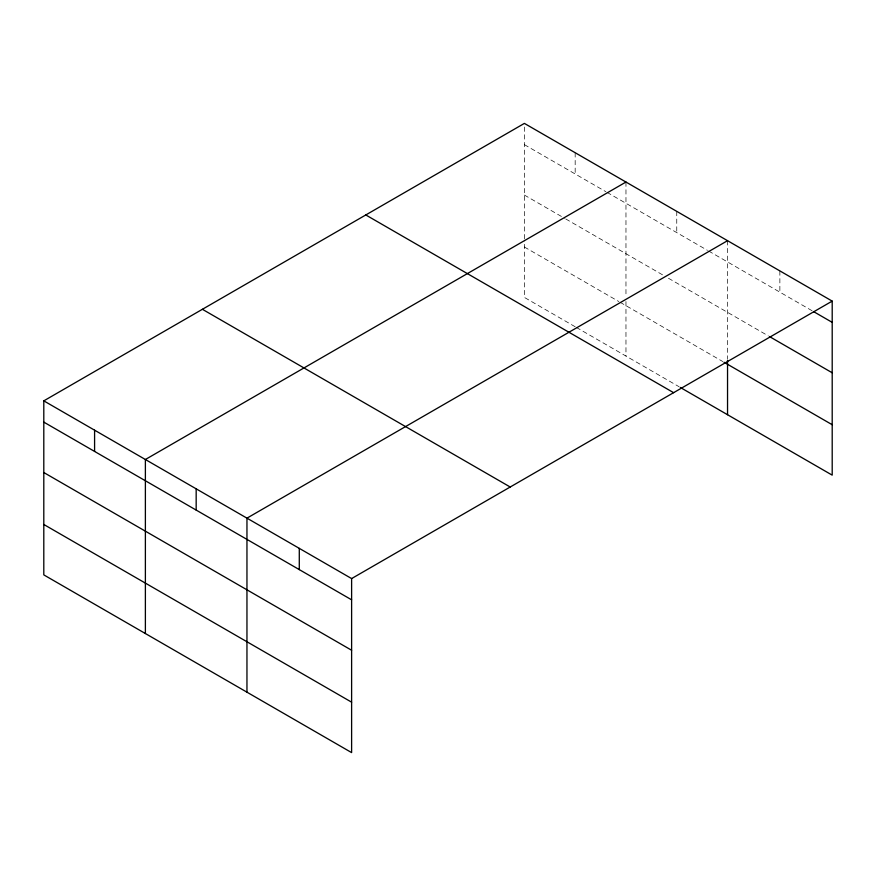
<?xml version="1.0" encoding="UTF-8"?>
<svg xmlns="http://www.w3.org/2000/svg" width="876" height="876" viewBox="0 0 876 876"><rect width="100%" height="100%" fill="white"/><g stroke="black" fill="none" stroke-linecap="round" stroke-linejoin="round"><path stroke-width="0.66" stroke-dasharray="4.38 3.29" d="M524.385 238.809L524.385 123.396M524.385 144.649L605.885 191.702M607.068 192.381L707.458 250.339M708.64 251.029L812.435 310.947M524.385 195.063L564.538 218.244M565.721 218.934L663.756 275.535M668.487 278.261L768.241 335.847M524.385 247.01L618.872 301.563M620.055 302.242L722.82 361.569M575.171 326.748L524.385 297.424L524.385 240.166M576.353 327.427L679.119 386.754M779.87 270.903L779.87 292.146M727.54 240.692L727.54 358.832M676.754 211.368L676.754 232.611M625.968 182.044L625.968 296.088M625.968 301.552L625.968 356.072M575.171 152.72L575.171 173.963"/><path stroke-width="1.31" d="M43.8 400.858L351.615 578.576L351.615 752.604L43.8 574.886L43.8 400.858L524.385 123.396L832.2 301.114L832.2 475.142L680.291 387.444M625.968 182.044L145.383 459.506L145.383 633.534M727.54 240.692L246.955 518.154L246.955 692.182M351.615 578.576L832.2 301.114M813.596 311.615L832.2 322.357M769.402 336.526L832.2 372.782M724.003 362.248L832.2 424.718M365.796 214.959L673.611 392.678M202.389 309.294L510.204 487.012M43.8 422.112L351.615 599.819M43.8 472.525L351.615 650.244M43.8 524.472L351.615 702.18M727.54 360.2L727.54 414.72M299.285 548.365L299.285 569.608M196.169 488.83L196.169 510.073M94.586 430.182L94.586 451.425"/></g></svg>
